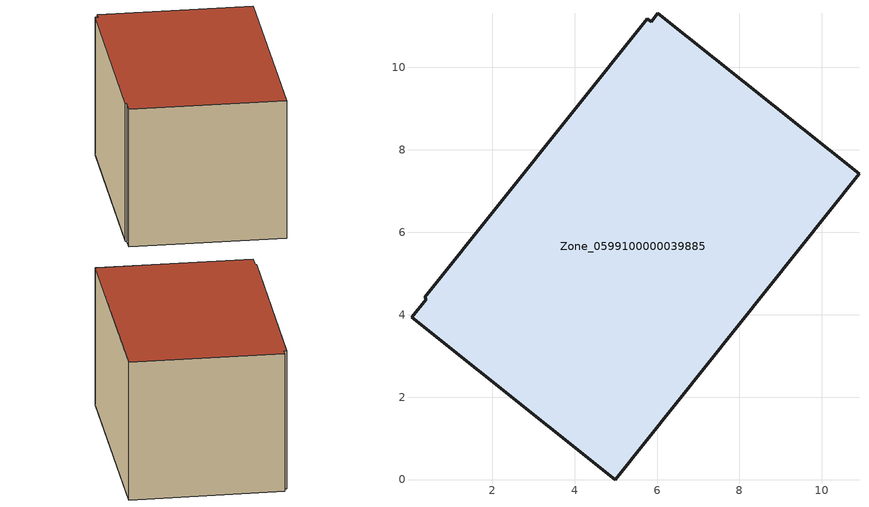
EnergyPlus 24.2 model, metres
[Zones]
Zone_0599100000039885
 floor ground (C_G): 0.36,4.42 5.77,11.18 5.85,11.11 6.02,11.31 10.9,7.42 4.98,0 0.04,3.94 0.4,4.38 z0.42
 wall outside (C_F): 10.9,7.42 6.02,11.31 5.85,11.11 5.77,11.18 0.36,4.42 0.4,4.38 0.04,3.94 4.98,0 10.9,7.42 z0.42:6.36
 roof outside (C_R): 5.77,11.18 0.36,4.42 0.4,4.38 0.04,3.94 4.98,0 10.9,7.42 6.02,11.31 5.85,11.11 z6.36
[BUILDING]
Pand.0599100000039885: North Axis=0; Terrain=City; Loads Convergence Tolerance Value=0.04; Temperature Convergence Tolerance Value=0.4; Solar Distribution=FullExterior; Maximum Number of Warmup Days=25; Minimum Number of Warmup Days=1
[Site:Location]
Rotterdam.The.Hague.AP_ZH_NLD Design_Conditions: Latitude=51.96; Longitude=4.45; Time Zone=1; Elevation=-4.5
[SITE:GROUNDTEMPERATURE:BUILDINGSURFACE]
18, 18, 18, 18, 18, 18, 18, 18, 18, 18, 18, 18
[MATERIAL] Thermal Absorptance=0.9; Solar Absorptance=0.7; Visible Absorptance=0.7
Name | Roughness | Thickness | Conductivity | Density | Specific Heat
G.TC.1946-1964 | MediumSmooth | 0.15 | 1 | 540 | 1210
F.TC.1946-1964 | Rough | 0.3 | 0.857143 | 1920 | 840
R.TC.1946-1964 | MediumRough | 0.2 | 0.235294 | 1500 | 1000
[CONSTRUCTION]
C_G: G.TC.1946-1964
C_F: F.TC.1946-1964
C_R: R.TC.1946-1964
[ZONE]
Zone_0599100000039885: Type=1; Multiplier=1; Ceiling Height=Autocalculate; Volume=Autocalculate; Floor Area=autocalculate; Part of Total Floor Area=Yes
[ZONEINFILTRATION:DESIGNFLOWRATE]
Infil_Zone_0599100000039885: Zone or ZoneList or Space or SpaceList=Zone_0599100000039885; Schedule=AlwaysOn; Design Flow Rate Calculation Method=Flow/Area; Flow Rate per Floor Area=0.003; Constant Term Coefficient=1; Temperature Term Coefficient=0; Velocity Term Coefficient=0; Velocity Squared Term Coefficient=0
[HVACTEMPLATE:ZONE:IDEALLOADSAIRSYSTEM]
Zone_0599100000039885: Maximum Heating Supply Air Temperature=50; Minimum Cooling Supply Air Temperature=13; Maximum Heating Supply Air Humidity Ratio=0.0156; Minimum Cooling Supply Air Humidity Ratio=0.0077; Heating Limit=NoLimit; Cooling Limit=NoLimit; Dehumidification Control Type=ConstantSensibleHeatRatio; Cooling Sensible Heat Ratio=0.7; Dehumidification Setpoint=60; Humidification Control Type=None; Humidification Setpoint=30; Outdoor Air Method=None; Outdoor Air Flow Rate per Person=0.00944; Outdoor Air Flow Rate per Zone Floor Area=0; Outdoor Air Flow Rate per Zone=0; Demand Controlled Ventilation Type=None; Outdoor Air Economizer Type=NoEconomizer; Heat Recovery Type=None; Sensible Heat Recovery Effectiveness=0.7; Latent Heat Recovery Effectiveness=0.65
[ZONECONTROL:THERMOSTAT]
ThermostatControl_Zone_0599100000039885: Zone or ZoneList=Zone_0599100000039885; Control Type Schedule=DualSetpointControlType; Control 1=Thermostat_Zone_0599100000039885; Temperature Difference Between Cutout And Setpoint=0
[THERMOSTATSETPOINT:DUALSETPOINT]
Thermostat_Zone_0599100000039885: Heating Setpoint Temperature Schedule=HeatingSetpoint_Zone_0599100000039885; Cooling Setpoint Temperature Schedule=CoolingSetpoint_Zone_0599100000039885
[SCHEDULE:COMPACT]
HeatingSetpoint_Zone_0599100000039885: Through: 12/31, For: AllDays, Until: 24:00, 21
CoolingSetpoint_Zone_0599100000039885: Through: 12/31, For: AllDays, Until: 24:00, 24
DualSetpointControlType: Through: 12/31, For: AllDays, Until: 24:00, 4
AlwaysOn: Through: 12/31, For: AllDays, Until: 24:00, 1
